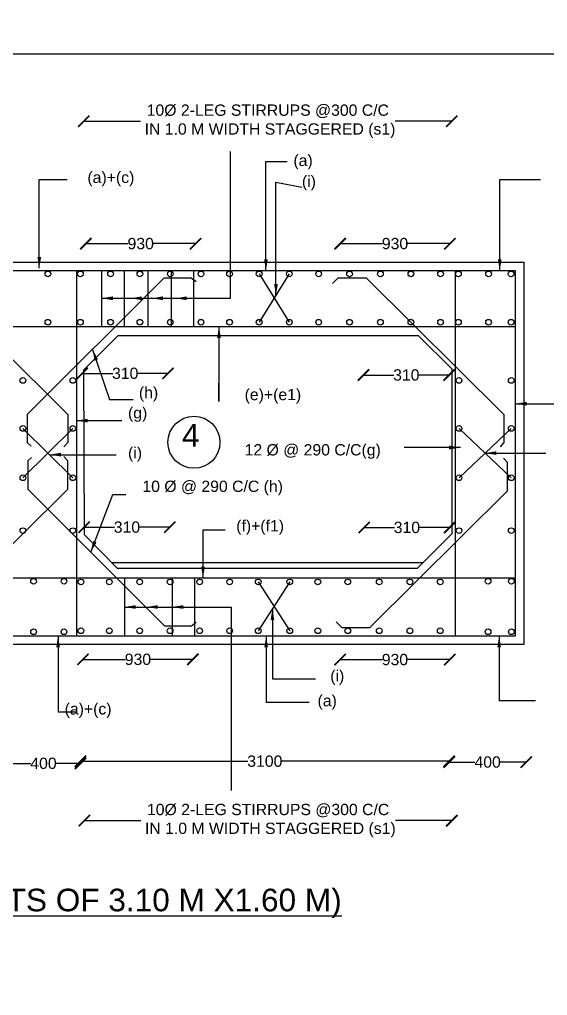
# Model space of a CAD drawing. Header units: millimetres. Extents: x -53248498 to -53239971, y 22140788 to 22147329.
# Drawn here: x -53244319 to -53242917, y 22144736 to 22147329 of the extents above; entities that cross this region are included whole.
import ezdxf

# ---------------------------------------------------------------- set-up
doc = ezdxf.new("R2010")
doc.units = ezdxf.units.MM
doc.header["$MEASUREMENT"] = 0
for name, color, linetype in [('DIMENSION', 7, 'Continuous'), ('DRAWING', 2, 'Continuous'), ('TEXT', 7, 'Continuous')]:
    doc.layers.add(name, color=color, linetype=linetype)
doc.styles.get("Standard").update_dxf_attribs({"font": 'arial.ttf', "height": 30})
doc.dimstyles.get("Standard").update_dxf_attribs({"dimtxt": 30, "dimasz": 30, "dimexe": 0.18, "dimexo": 0.0625, "dimgap": 0.09, "dimtad": 0, "dimdec": 0, "dimzin": 0, "dimdsep": 46, "dimtxsty": 'Standard', "dimblk": 'ARCHTICK', "dimcen": 0.09, "dimse1": 1, "dimse2": 1, "dimadec": 0, "dimazin": 0, "dimtfac": 1, "dimtdec": 0, "dimtofl": 0, "dimtmove": 0, "dimatfit": 3, "dimfxl": 1, "dimtolj": 1, "dimtzin": 0, "dimarcsym": 0})

# ---------------------------------------------------------------- blocks, each defined once
blk = doc.blocks.new('_ArchTick')
at = {"color": 0, "linetype": 'ByBlock', "const_width": 0.15}
blk.add_lwpolyline([(-0.5, -0.5), (0.5, 0.5)], dxfattribs=at)
blk = doc.blocks.new('*D61')
at = {"layer": 'Defpoints', "color": 0, "transparency": 16777216}
for p in [(-53244143.1, 22146734.1), (-53243851.8, 22146733.4), (-53243851.8, 22146731.4)]:
    blk.add_point(p, dxfattribs=at)
at = {"layer": 'DIMENSION', "color": 0, "lineweight": -2, "transparency": 16777216}
for p, q in [((-53244143.1, 22146733.4), (-53244030.6, 22146733.4)), ((-53243851.8, 22146733.4), (-53243964.3, 22146733.4))]:
    blk.add_line(p, q, dxfattribs=at)
at = {"layer": 'DIMENSION', "color": 0, "lineweight": -2, "transparency": 16777216, "xscale": 30, "yscale": 30, "zscale": 30, "rotation": 180}
blk.add_blockref('_ArchTick', (-53244143.1, 22146733.4), dxfattribs=at)
at = {"layer": 'DIMENSION', "color": 0, "lineweight": -2, "transparency": 16777216, "xscale": 30, "yscale": 30, "zscale": 30}
blk.add_blockref('_ArchTick', (-53243851.8, 22146733.4), dxfattribs=at)
at = {"layer": 'DIMENSION', "color": 0, "transparency": 16777216, "insert": (-53243997.4, 22146733.4), "char_height": 30, "attachment_point": 5}
blk.add_mtext('\\A1;930', dxfattribs=at)
blk = doc.blocks.new('*D62')
at = {"layer": 'Defpoints', "color": 0, "transparency": 16777216}
for p in [(-53243467.8, 22146734.1), (-53243176.5, 22146733.4), (-53243176.5, 22146731.4)]:
    blk.add_point(p, dxfattribs=at)
at = {"layer": 'DIMENSION', "color": 0, "lineweight": -2, "transparency": 16777216}
for p, q in [((-53243467.8, 22146733.4), (-53243355.3, 22146733.4)), ((-53243176.5, 22146733.4), (-53243289, 22146733.4))]:
    blk.add_line(p, q, dxfattribs=at)
at = {"layer": 'DIMENSION', "color": 0, "lineweight": -2, "transparency": 16777216, "xscale": 30, "yscale": 30, "zscale": 30, "rotation": 180}
blk.add_blockref('_ArchTick', (-53243467.8, 22146733.4), dxfattribs=at)
at = {"layer": 'DIMENSION', "color": 0, "lineweight": -2, "transparency": 16777216, "xscale": 30, "yscale": 30, "zscale": 30}
blk.add_blockref('_ArchTick', (-53243176.5, 22146733.4), dxfattribs=at)
at = {"layer": 'DIMENSION', "color": 0, "transparency": 16777216, "insert": (-53243322.2, 22146733.4), "char_height": 30, "attachment_point": 5}
blk.add_mtext('\\A1;930', dxfattribs=at)
blk = doc.blocks.new('*D63')
at = {"layer": 'Defpoints', "color": 0, "transparency": 16777216}
for p in [(-53243468.1, 22145629.2), (-53243176.7, 22145628.5), (-53243176.7, 22145626.5)]:
    blk.add_point(p, dxfattribs=at)
at = {"layer": 'DIMENSION', "color": 0, "lineweight": -2, "transparency": 16777216}
for p, q in [((-53243468.1, 22145628.5), (-53243355.6, 22145628.5)), ((-53243176.7, 22145628.5), (-53243289.2, 22145628.5))]:
    blk.add_line(p, q, dxfattribs=at)
at = {"layer": 'DIMENSION', "color": 0, "lineweight": -2, "transparency": 16777216, "xscale": 30, "yscale": 30, "zscale": 30, "rotation": 180}
blk.add_blockref('_ArchTick', (-53243468.1, 22145628.5), dxfattribs=at)
at = {"layer": 'DIMENSION', "color": 0, "lineweight": -2, "transparency": 16777216, "xscale": 30, "yscale": 30, "zscale": 30}
blk.add_blockref('_ArchTick', (-53243176.7, 22145628.5), dxfattribs=at)
at = {"layer": 'DIMENSION', "color": 0, "transparency": 16777216, "insert": (-53243322.4, 22145628.5), "char_height": 30, "attachment_point": 5}
blk.add_mtext('\\A1;930', dxfattribs=at)
blk = doc.blocks.new('*D64')
at = {"layer": 'Defpoints', "color": 0, "transparency": 16777216}
for p in [(-53244150.5, 22145629.9), (-53243859.1, 22145629.2), (-53243859.1, 22145627.3)]:
    blk.add_point(p, dxfattribs=at)
at = {"layer": 'DIMENSION', "color": 0, "lineweight": -2, "transparency": 16777216}
for p, q in [((-53244150.5, 22145629.2), (-53244038, 22145629.2)), ((-53243859.1, 22145629.2), (-53243971.6, 22145629.2))]:
    blk.add_line(p, q, dxfattribs=at)
at = {"layer": 'DIMENSION', "color": 0, "lineweight": -2, "transparency": 16777216, "xscale": 30, "yscale": 30, "zscale": 30, "rotation": 180}
blk.add_blockref('_ArchTick', (-53244150.5, 22145629.2), dxfattribs=at)
at = {"layer": 'DIMENSION', "color": 0, "lineweight": -2, "transparency": 16777216, "xscale": 30, "yscale": 30, "zscale": 30}
blk.add_blockref('_ArchTick', (-53243859.1, 22145629.2), dxfattribs=at)
at = {"layer": 'DIMENSION', "color": 0, "transparency": 16777216, "insert": (-53244004.8, 22145629.2), "char_height": 30, "attachment_point": 5}
blk.add_mtext('\\A1;930', dxfattribs=at)
blk = doc.blocks.new('*D98')
at = {"layer": 'Defpoints', "color": 0, "transparency": 16777216}
for p in [(-53244147.6, 22145980.1), (-53243920.2, 22145980.4), (-53243920.2, 22145980.4)]:
    blk.add_point(p, dxfattribs=at)
at = {"layer": 'DIMENSION', "color": 0, "lineweight": -2, "transparency": 16777216}
for p, q in [((-53244147.6, 22145980.4), (-53244067.1, 22145980.4)), ((-53243920.2, 22145980.4), (-53244000.7, 22145980.4))]:
    blk.add_line(p, q, dxfattribs=at)
at = {"layer": 'DIMENSION', "color": 0, "lineweight": -2, "transparency": 16777216, "xscale": 30, "yscale": 30, "zscale": 30, "rotation": 180}
blk.add_blockref('_ArchTick', (-53244147.6, 22145980.4), dxfattribs=at)
at = {"layer": 'DIMENSION', "color": 0, "lineweight": -2, "transparency": 16777216, "xscale": 30, "yscale": 30, "zscale": 30}
blk.add_blockref('_ArchTick', (-53243920.2, 22145980.4), dxfattribs=at)
at = {"layer": 'DIMENSION', "color": 0, "transparency": 16777216, "insert": (-53244033.9, 22145980.4), "char_height": 30, "attachment_point": 5}
blk.add_mtext('\\A1;310', dxfattribs=at)
blk = doc.blocks.new('*D99')
at = {"layer": 'Defpoints', "color": 0, "transparency": 16777216}
for p in [(-53244152.3, 22146388.6), (-53243924.9, 22146388.9), (-53243924.9, 22146388.9)]:
    blk.add_point(p, dxfattribs=at)
at = {"layer": 'DIMENSION', "color": 0, "lineweight": -2, "transparency": 16777216}
for p, q in [((-53244152.3, 22146388.9), (-53244071.7, 22146388.9)), ((-53243924.9, 22146388.9), (-53244005.4, 22146388.9))]:
    blk.add_line(p, q, dxfattribs=at)
at = {"layer": 'DIMENSION', "color": 0, "lineweight": -2, "transparency": 16777216, "xscale": 30, "yscale": 30, "zscale": 30, "rotation": 180}
blk.add_blockref('_ArchTick', (-53244152.3, 22146388.9), dxfattribs=at)
at = {"layer": 'DIMENSION', "color": 0, "lineweight": -2, "transparency": 16777216, "xscale": 30, "yscale": 30, "zscale": 30}
blk.add_blockref('_ArchTick', (-53243924.9, 22146388.9), dxfattribs=at)
at = {"layer": 'DIMENSION', "color": 0, "transparency": 16777216, "insert": (-53244038.6, 22146388.9), "char_height": 30, "attachment_point": 5}
blk.add_mtext('\\A1;310', dxfattribs=at)
blk = doc.blocks.new('*D100')
at = {"layer": 'Defpoints', "color": 0, "transparency": 16777216}
for p in [(-53243405.9, 22146384.2), (-53243178.4, 22146384.5), (-53243178.4, 22146384.5)]:
    blk.add_point(p, dxfattribs=at)
at = {"layer": 'DIMENSION', "color": 0, "lineweight": -2, "transparency": 16777216}
for p, q in [((-53243405.9, 22146384.5), (-53243325.3, 22146384.5)), ((-53243178.4, 22146384.5), (-53243259, 22146384.5))]:
    blk.add_line(p, q, dxfattribs=at)
at = {"layer": 'DIMENSION', "color": 0, "lineweight": -2, "transparency": 16777216, "xscale": 30, "yscale": 30, "zscale": 30, "rotation": 180}
blk.add_blockref('_ArchTick', (-53243405.9, 22146384.5), dxfattribs=at)
at = {"layer": 'DIMENSION', "color": 0, "lineweight": -2, "transparency": 16777216, "xscale": 30, "yscale": 30, "zscale": 30}
blk.add_blockref('_ArchTick', (-53243178.4, 22146384.5), dxfattribs=at)
at = {"layer": 'DIMENSION', "color": 0, "transparency": 16777216, "insert": (-53243292.2, 22146384.5), "char_height": 30, "attachment_point": 5}
blk.add_mtext('\\A1;310', dxfattribs=at)
blk = doc.blocks.new('*D101')
at = {"layer": 'Defpoints', "color": 0, "transparency": 16777216}
for p in [(-53243404.3, 22145979.2), (-53243176.9, 22145979.6), (-53243176.9, 22145979.6)]:
    blk.add_point(p, dxfattribs=at)
at = {"layer": 'DIMENSION', "color": 0, "lineweight": -2, "transparency": 16777216}
for p, q in [((-53243404.3, 22145979.6), (-53243323.7, 22145979.6)), ((-53243176.9, 22145979.6), (-53243257.4, 22145979.6))]:
    blk.add_line(p, q, dxfattribs=at)
at = {"layer": 'DIMENSION', "color": 0, "lineweight": -2, "transparency": 16777216, "xscale": 30, "yscale": 30, "zscale": 30, "rotation": 180}
blk.add_blockref('_ArchTick', (-53243404.3, 22145979.6), dxfattribs=at)
at = {"layer": 'DIMENSION', "color": 0, "lineweight": -2, "transparency": 16777216, "xscale": 30, "yscale": 30, "zscale": 30}
blk.add_blockref('_ArchTick', (-53243176.9, 22145979.6), dxfattribs=at)
at = {"layer": 'DIMENSION', "color": 0, "transparency": 16777216, "insert": (-53243290.6, 22145979.6), "char_height": 30, "attachment_point": 5}
blk.add_mtext('\\A1;310', dxfattribs=at)
blk = doc.blocks.new('*D129')
at = {"layer": 'Defpoints', "color": 0, "transparency": 16777216}
for p in [(-53244353.9, 22145355.2), (-53244157.4, 22145353), (-53244157.4, 22145353)]:
    blk.add_point(p, dxfattribs=at)
at = {"layer": 'DIMENSION', "color": 0, "lineweight": -2, "transparency": 16777216}
for p, q in [((-53244353.9, 22145353), (-53244289.4, 22145353)), ((-53244157.4, 22145353), (-53244221.9, 22145353))]:
    blk.add_line(p, q, dxfattribs=at)
at = {"layer": 'DIMENSION', "color": 0, "lineweight": -2, "transparency": 16777216, "xscale": 30, "yscale": 30, "zscale": 30, "rotation": 180}
blk.add_blockref('_ArchTick', (-53244353.9, 22145353), dxfattribs=at)
at = {"layer": 'DIMENSION', "color": 0, "lineweight": -2, "transparency": 16777216, "xscale": 30, "yscale": 30, "zscale": 30}
blk.add_blockref('_ArchTick', (-53244157.4, 22145353), dxfattribs=at)
at = {"layer": 'DIMENSION', "color": 0, "transparency": 16777216, "insert": (-53244255.6, 22145353), "char_height": 30, "attachment_point": 5}
blk.add_mtext('\\A1;400', dxfattribs=at)
blk = doc.blocks.new('*D130')
at = {"layer": 'Defpoints', "color": 0, "transparency": 16777216}
for p in [(-53243178.5, 22145358.7), (-53244157.4, 22145353), (-53243178.5, 22145351.7)]:
    blk.add_point(p, dxfattribs=at)
at = {"layer": 'DIMENSION', "color": 0, "lineweight": -2, "transparency": 16777216}
for p, q in [((-53244157.4, 22145358.7), (-53243712.7, 22145358.7)), ((-53243178.5, 22145358.7), (-53243623.1, 22145358.7))]:
    blk.add_line(p, q, dxfattribs=at)
at = {"layer": 'DIMENSION', "color": 0, "lineweight": -2, "transparency": 16777216, "xscale": 30, "yscale": 30, "zscale": 30, "rotation": 180}
blk.add_blockref('_ArchTick', (-53244157.4, 22145358.7), dxfattribs=at)
at = {"layer": 'DIMENSION', "color": 0, "lineweight": -2, "transparency": 16777216, "xscale": 30, "yscale": 30, "zscale": 30}
blk.add_blockref('_ArchTick', (-53243178.5, 22145358.7), dxfattribs=at)
at = {"layer": 'DIMENSION', "color": 0, "transparency": 16777216, "insert": (-53243667.9, 22145358.7), "char_height": 30, "attachment_point": 5}
blk.add_mtext('\\A1;3100', dxfattribs=at)
blk = doc.blocks.new('*D131')
at = {"layer": 'Defpoints', "color": 0, "transparency": 16777216}
for p in [(-53243178.5, 22145358.7), (-53242974, 22145356.4), (-53242974, 22145354)]:
    blk.add_point(p, dxfattribs=at)
at = {"layer": 'DIMENSION', "color": 0, "lineweight": -2, "transparency": 16777216}
for p, q in [((-53243178.5, 22145356.4), (-53243110, 22145356.4)), ((-53242974, 22145356.4), (-53243042.5, 22145356.4))]:
    blk.add_line(p, q, dxfattribs=at)
at = {"layer": 'DIMENSION', "color": 0, "lineweight": -2, "transparency": 16777216, "xscale": 30, "yscale": 30, "zscale": 30, "rotation": 180}
blk.add_blockref('_ArchTick', (-53243178.5, 22145356.4), dxfattribs=at)
at = {"layer": 'DIMENSION', "color": 0, "lineweight": -2, "transparency": 16777216, "xscale": 30, "yscale": 30, "zscale": 30}
blk.add_blockref('_ArchTick', (-53242974, 22145356.4), dxfattribs=at)
at = {"layer": 'DIMENSION', "color": 0, "transparency": 16777216, "insert": (-53243076.2, 22145356.4), "char_height": 30, "attachment_point": 5}
blk.add_mtext('\\A1;400', dxfattribs=at)
blk = doc.blocks.new('*D135')
at = {"layer": 'Defpoints', "color": 0, "transparency": 16777216}
for p in [(-53244148.6, 22147058.5), (-53244148.6, 22146410.3), (-53243171.3, 22146413)]:
    blk.add_point(p, dxfattribs=at)
at = {"layer": 'TEXT', "color": 0, "lineweight": -2, "transparency": 16777216}
for p, q in [((-53244148.6, 22147058.5), (-53243998.1, 22147058.5)), ((-53243171.3, 22147058.5), (-53243321.8, 22147058.5))]:
    blk.add_line(p, q, dxfattribs=at)
at = {"layer": 'TEXT', "color": 0, "lineweight": -2, "transparency": 16777216, "xscale": 30, "yscale": 30, "zscale": 30, "rotation": 180}
blk.add_blockref('_ArchTick', (-53244148.6, 22147058.5), dxfattribs=at)
at = {"layer": 'TEXT', "color": 0, "lineweight": -2, "transparency": 16777216, "xscale": 30, "yscale": 30, "zscale": 30}
blk.add_blockref('_ArchTick', (-53243171.3, 22147058.5), dxfattribs=at)
at = {"layer": 'TEXT', "color": 0, "transparency": 16777216, "insert": (-53243659.9, 22147058.5), "char_height": 30, "attachment_point": 5}
blk.add_mtext('\\A1;10Ø 2-LEG STIRRUPS @300 C/C\\P IN 1.0 M WIDTH STAGGERED (s1)', dxfattribs=at)
blk = doc.blocks.new('*D136')
at = {"layer": 'Defpoints', "color": 0, "transparency": 16777216}
for p in [(-53244147, 22145959.9), (-53243171.2, 22145962.9), (-53244147, 22145201)]:
    blk.add_point(p, dxfattribs=at)
at = {"layer": 'TEXT', "color": 0, "lineweight": -2, "transparency": 16777216}
for p, q in [((-53244147, 22145201), (-53243997.2, 22145201)), ((-53243171.2, 22145201), (-53243321, 22145201))]:
    blk.add_line(p, q, dxfattribs=at)
at = {"layer": 'TEXT', "color": 0, "lineweight": -2, "transparency": 16777216, "xscale": 30, "yscale": 30, "zscale": 30, "rotation": 180}
blk.add_blockref('_ArchTick', (-53244147, 22145201), dxfattribs=at)
at = {"layer": 'TEXT', "color": 0, "lineweight": -2, "transparency": 16777216, "xscale": 30, "yscale": 30, "zscale": 30}
blk.add_blockref('_ArchTick', (-53243171.2, 22145201), dxfattribs=at)
at = {"layer": 'TEXT', "color": 0, "transparency": 16777216, "insert": (-53243659.1, 22145201), "char_height": 30, "attachment_point": 5}
blk.add_mtext('\\A1;10Ø 2-LEG STIRRUPS @300 C/C\\P IN 1.0 M WIDTH STAGGERED (s1)', dxfattribs=at)

msp = doc.modelspace()

# ---------------------------------------------------------------- linework, layer by layer
at = {"layer": 'DIMENSION', "color": 0}
msp.add_lwpolyline([(-53239971.1, 22140788.3), (-53248498.4, 22140788.3), (-53248498.4, 22147237.5), (-53239971.1, 22147237.5)], close=True, dxfattribs=at)
for points in [[(-53244101.2, 22146662.1), (-53244101.2, 22146513.2)], [(-53244041, 22146662.1), (-53244041, 22146513.2)], [(-53243978.2, 22146662.1), (-53243978.2, 22146513.2)], [(-53243916.2, 22146662.1), (-53243916.2, 22146513.2)], [(-53243857, 22146662.1), (-53243857, 22146513.2)], [(-53244040.4, 22145845.6), (-53244040.4, 22145691)], [(-53243914.2, 22145845.6), (-53243914.2, 22145691)], [(-53243854.3, 22145845.6), (-53243854.3, 22145691)]]:
    msp.add_lwpolyline(points, dxfattribs=at)
msp.add_circle((-53243856, 22146205.8), 69.1, dxfattribs=at)
at = {"layer": 'DRAWING', "color": 0}
for points in [[(-53247857.1, 22146684.6), (-53242980.2, 22146684.6), (-53242980.2, 22145668.5), (-53247857.1, 22145668.5)], [(-53247834.5, 22146662.1), (-53243002.8, 22146662.1), (-53243002.8, 22145691), (-53247834.5, 22145691)]]:
    msp.add_lwpolyline(points, close=True, dxfattribs=at)
for points in [[(-53244168.2, 22146662.1), (-53244168.2, 22145691)], [(-53243602.9, 22146653), (-53243682.9, 22146524.8)], [(-53243682.9, 22146653), (-53243602.9, 22146524.8)], [(-53243162.7, 22146662.1), (-53243162.7, 22145691)], [(-53243162.7, 22146662.1), (-53243162.7, 22145691)], [(-53244645.8, 22146628), (-53244630.6, 22146642.4), (-53244556.4, 22146642.4), (-53244190.9, 22146279.8), (-53244190.9, 22146204.9), (-53244201.3, 22146193.4)], [(-53244287.9, 22146195.9), (-53244297.6, 22146204.3), (-53244297.6, 22146280.3), (-53243934.7, 22146642.9), (-53243863.1, 22146642.9), (-53243850, 22146632.9)], [(-53243487.8, 22146628), (-53243472.7, 22146642.4), (-53243398.4, 22146642.4), (-53243032.9, 22146279.8), (-53243032.9, 22146204.9), (-53243043.3, 22146193.4)], [(-53247834.5, 22146513.2), (-53243002.8, 22146513.2)], [(-53244148.5, 22146397.9), (-53244057.2, 22146489.3), (-53243260.6, 22146489.3), (-53243171.2, 22146400.6), (-53243171.2, 22145962.9), (-53243263, 22145871), (-53244059.4, 22145871), (-53244147, 22145959.9), (-53244148.5, 22146397.9)], [(-53244177.5, 22146242.7), (-53244310.1, 22146111.6)], [(-53244310.1, 22146242.7), (-53244177.5, 22146111.6)], [(-53243013.6, 22146242.7), (-53243152.2, 22146111.6)], [(-53243152.2, 22146242.7), (-53243013.6, 22146111.6)], [(-53244645.7, 22145733.2), (-53244630.5, 22145718.8), (-53244556.3, 22145718.8), (-53244190.8, 22146081.4), (-53244190.8, 22146156.3), (-53244201.2, 22146167.8)], [(-53244287.8, 22146165.3), (-53244297.5, 22146156.9), (-53244297.5, 22146080.9), (-53243934.6, 22145718.3), (-53243863, 22145718.3), (-53243849.9, 22145728.3)], [(-53243478.4, 22145728.6), (-53243463.3, 22145714.1), (-53243389.1, 22145714.1), (-53243023.5, 22146076.8), (-53243023.5, 22146151.7), (-53243033.9, 22146163.2)], [(-53244075.1, 22145886.8), (-53243247.3, 22145886.8)], [(-53247834.5, 22145845.6), (-53243002.8, 22145845.6)], [(-53243601.5, 22145834.8), (-53243685.3, 22145705.3)], [(-53243685.3, 22145834.8), (-53243601.5, 22145705.3)]]:
    msp.add_lwpolyline(points, dxfattribs=at)
for centre in [(-53244243.9, 22146653), (-53244157.5, 22146653), (-53244077.5, 22146653), (-53243999.6, 22146653), (-53243918.8, 22146653), (-53243837.4, 22146653), (-53243761.5, 22146653), (-53243682.9, 22146653), (-53243602.9, 22146653), (-53243524.8, 22146653), (-53243443, 22146653), (-53243360.9, 22146653), (-53243280.1, 22146653.2), (-53243201.3, 22146653), (-53243153.8, 22146653), (-53243073.7, 22146653), (-53243014, 22146653), (-53244243.9, 22146524.8), (-53244157.5, 22146524.8), (-53244077.5, 22146524.8), (-53243999.6, 22146524.8), (-53243918.8, 22146524.8), (-53243837.4, 22146524.8), (-53243761.5, 22146524.8), (-53243682.9, 22146524.8), (-53243602.9, 22146524.8), (-53243524.8, 22146524.8), (-53243443, 22146524.8), (-53243360.9, 22146524.8), (-53243280.1, 22146525), (-53243201.3, 22146524.8), (-53243153.8, 22146524.8), (-53243073.7, 22146524.8), (-53243014, 22146524.8), (-53244310.1, 22146370.1), (-53244177.5, 22146370.1), (-53243152.2, 22146370.1), (-53243013.6, 22146370.1), (-53244310.1, 22146242.7), (-53244177.5, 22146242.7), (-53243152.2, 22146242.7), (-53243013.6, 22146242.7), (-53244310.1, 22146111.6), (-53244177.5, 22146111.6), (-53243152.2, 22146111.6), (-53243013.6, 22146111.6), (-53244310.1, 22145971.2), (-53244177.5, 22145971.2), (-53243152.2, 22145971.2), (-53243013.6, 22145971.2), (-53244281.9, 22145836.6), (-53244201, 22145836.6), (-53244156.2, 22145834.8), (-53244080.8, 22145834.8), (-53244000.1, 22145834.8), (-53243919.4, 22145834.8), (-53243840.9, 22145834.8), (-53243761.2, 22145834.8), (-53243685.3, 22145834.8), (-53243601.5, 22145834.8), (-53243527.1, 22145834.8), (-53243447.5, 22145834.8), (-53243364, 22145834.8), (-53243282.6, 22145834.8), (-53243202.1, 22145834.8), (-53243075, 22145836.6), (-53243013.1, 22145836.6), (-53244281.9, 22145702.4), (-53244201, 22145702.4), (-53244156.2, 22145705.3), (-53244080.8, 22145705.3), (-53244000.1, 22145705.3), (-53243919.4, 22145705.3), (-53243840.9, 22145705.3), (-53243761.2, 22145705.3), (-53243685.3, 22145705.3), (-53243601.5, 22145705.3), (-53243527.1, 22145705.3), (-53243447.5, 22145705.3), (-53243364, 22145705.3), (-53243282.6, 22145705.3), (-53243202.1, 22145705.3), (-53243075, 22145702.4), (-53243013.1, 22145702.4)]:
    msp.add_circle(centre, 7.55, dxfattribs=at)

# ---------------------------------------------------------------- texts
at = {"layer": 'TEXT', "color": 0}
for s, height, p in [('(a)', 30, (-53243591.9, 22146939.6)), ('(a)+(c)', 30, (-53244138.9, 22146894.5)), ('(i)', 30, (-53243569.4, 22146883.8)), ('(h)', 30, (-53244002.2, 22146322.9)), ('(e)+(e1)', 30, (-53243721.5, 22146317.7)), ('(g)', 30, (-53244031.1, 22146269.2)), ('4', 60, (-53243887.9, 22146194.3)), ('(i)', 30, (-53244031.1, 22146163)), ('12 Ø @ 290 C/C(g)', 30, (-53243721.5, 22146170.9)), ('10 Ø @ 290 C/C (h)', 30, (-53243993, 22146073.9)), ('(f)+(f1)', 30, (-53243743.8, 22145969.1)), ('(i)', 30, (-53243494.1, 22145570.6)), ('(a)', 30, (-53243527.9, 22145504.7)), ('(a)+(c)', 30, (-53244199.4, 22145482.8)), ('%%UR.C.C DETAILS OF BOX UNDER EARTH BANK (4 VENTS OF 3.10 M X1.60 M)', 60, (-53246467.6, 22144960.1))]:
    msp.add_text(s, height=height, dxfattribs=at).set_placement(p)

# ---------------------------------------------------------------- dimensions: what is measured, and where the dimension line sits
at = {"layer": 'DIMENSION', "color": 0}
for base, p1, p2, text, picture, middle in [((-53243851.8, 22146733.4), (-53244143.1, 22146734.1), (-53243851.8, 22146731.4), '930', '*D61', (-53243997.4, 22146733.4)), ((-53243176.5, 22146733.4), (-53243467.8, 22146734.1), (-53243176.5, 22146731.4), '930', '*D62', (-53243322.2, 22146733.4)), ((-53243924.9, 22146388.9), (-53244152.3, 22146388.6), (-53243924.9, 22146388.9), '310', '*D99', (-53244038.6, 22146388.9)), ((-53243178.4, 22146384.5), (-53243405.9, 22146384.2), (-53243178.4, 22146384.5), '310', '*D100', (-53243292.2, 22146384.5)), ((-53243920.2, 22145980.4), (-53244147.6, 22145980.1), (-53243920.2, 22145980.4), '310', '*D98', (-53244033.9, 22145980.4)), ((-53243176.9, 22145979.6), (-53243404.3, 22145979.2), (-53243176.9, 22145979.6), '310', '*D101', (-53243290.6, 22145979.6)), ((-53243859.1, 22145629.2), (-53244150.5, 22145629.9), (-53243859.1, 22145627.3), '930', '*D64', (-53244004.8, 22145629.2)), ((-53243176.7, 22145628.5), (-53243468.1, 22145629.2), (-53243176.7, 22145626.5), '930', '*D63', (-53243322.4, 22145628.5)), ((-53244157.4, 22145353), (-53244353.9, 22145355.2), (-53244157.4, 22145353), '400', '*D129', (-53244255.6, 22145353)), ((-53243178.5, 22145358.7), (-53244157.4, 22145353), (-53243178.5, 22145351.7), '3100', '*D130', (-53243667.9, 22145358.7)), ((-53242974, 22145356.4), (-53243178.5, 22145358.7), (-53242974, 22145354), '400', '*D131', (-53243076.2, 22145356.4))]:
    dim = msp.add_linear_dim(base=base, p1=p1, p2=p2, text=text, dimstyle='Standard', dxfattribs=at)
    dim.commit()
    dim.dimension.update_dxf_attribs({"geometry": picture, "text_midpoint": middle})
at = {"layer": 'TEXT', "color": 0}
for base, p1, p2, picture, middle in [((-53244148.6, 22147058.5), (-53243171.3, 22146413), (-53244148.6, 22146410.3), '*D135', (-53243659.9, 22147058.5)), ((-53244147, 22145201), (-53243171.2, 22145962.9), (-53244147, 22145959.9), '*D136', (-53243659.1, 22145201))]:
    dim = msp.add_linear_dim(base=base, p1=p1, p2=p2, text='10Ø 2-LEG STIRRUPS @300 C/C\\P IN 1.0 M WIDTH STAGGERED (s1)', dimstyle='Standard', override={"dimtmove": 2}, dxfattribs=at)
    dim.commit()
    dim.dimension.update_dxf_attribs({"geometry": picture, "text_midpoint": middle})

# ---------------------------------------------------------------- leaders
at = {"layer": 'DIMENSION', "color": 0}
for points in [[(-53244101.2, 22146588.3), (-53243758.8, 22146588.3), (-53243758.8, 22146977.9)], [(-53243664.9, 22146662.1), (-53243664.9, 22146952), (-53243608.8, 22146952)], [(-53244266.8, 22146668.3), (-53244266.8, 22146903.8), (-53244192.8, 22146903.8)], [(-53243638.3, 22146596.3), (-53243638.3, 22146896.8), (-53243569.4, 22146883.8)], [(-53243044.1, 22146662.1), (-53243044.1, 22146904), (-53242936.1, 22146904)], [(-53244024.7, 22146588.3), (-53243758.8, 22146588.3)], [(-53243968.4, 22146588.3), (-53243758.8, 22146588.3)], [(-53243905.3, 22146588.3), (-53243758.8, 22146588.3)], [(-53243789.6, 22146513.2), (-53243789.6, 22146314.5), (-53243789.6, 22146362.7)], [(-53244125.1, 22146452.7), (-53244080, 22146319.8), (-53244017.5, 22146319.8)], [(-53243002.8, 22146308.2), (-53242853.9, 22146308.2)], [(-53244168.2, 22146263.3), (-53244047.6, 22146263.3)], [(-53243148.5, 22146191.8), (-53243298, 22146191.8)], [(-53244239.5, 22146172.9), (-53244063, 22146172.9)], [(-53243082.9, 22146177.1), (-53242921.9, 22146177.1)], [(-53244130, 22145913.6), (-53244071.6, 22146067.3), (-53244037.2, 22146067.3)], [(-53243831.9, 22145845.6), (-53243831.9, 22145973.1), (-53243773.3, 22145973.5)], [(-53244040.4, 22145768.3), (-53243757.6, 22145768.3), (-53243757.6, 22145281.2)], [(-53243982, 22145768.3), (-53243757.6, 22145768.3)], [(-53243914.2, 22145768.3), (-53243757.6, 22145768.3)], [(-53243647.7, 22145763.4), (-53243647.7, 22145577.8), (-53243533.7, 22145577.8)], [(-53244216.9, 22145691), (-53244216.9, 22145490.1), (-53244167.8, 22145490.1)], [(-53243664.3, 22145691), (-53243664.3, 22145515.9), (-53243550.4, 22145515.9)], [(-53243045.7, 22145691), (-53243045.7, 22145520.1), (-53242949.4, 22145520.1)]]:
    msp.add_leader(points, dimstyle='Standard', override={"dimgap": 0.09, "dimtad": 0}, dxfattribs=at)

doc.saveas('drawing.dxf')
